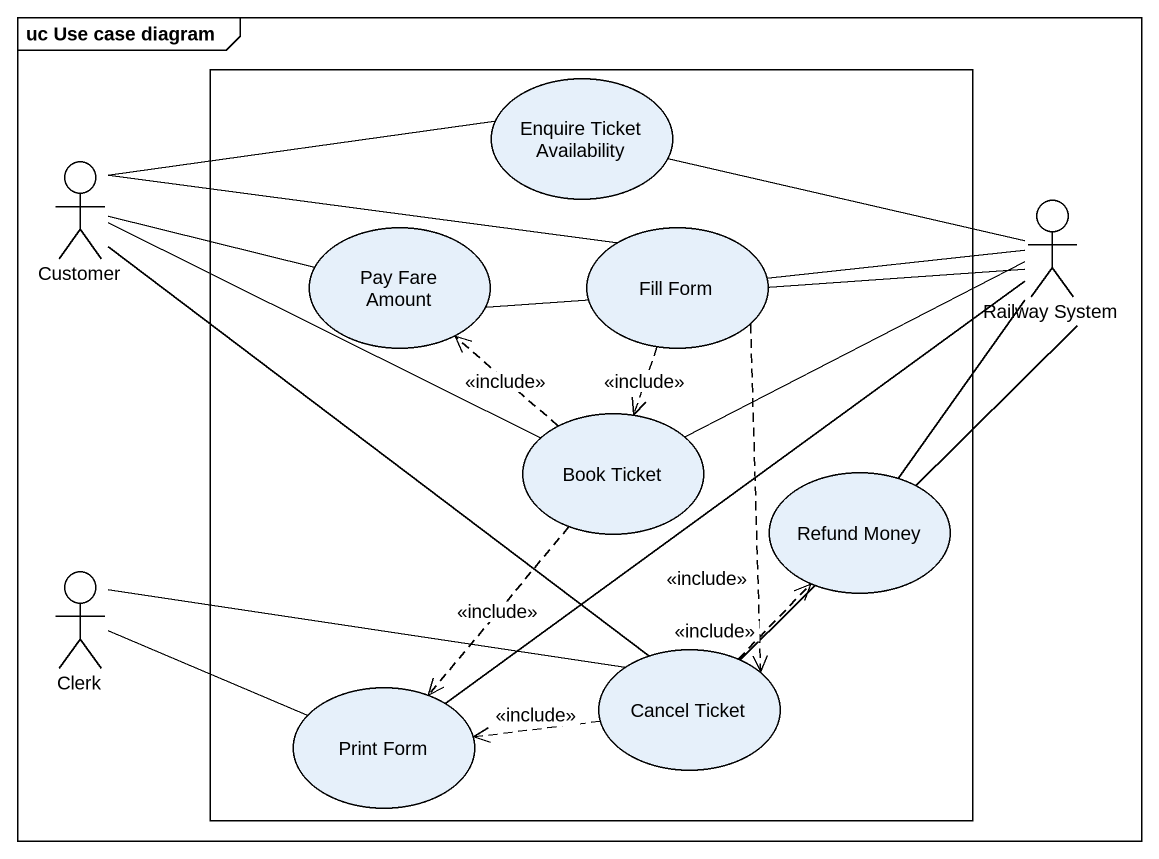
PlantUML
@startuml
mainframe uc Use case diagram
rectangle " " as rectangle1 {
  usecase "Enquire Ticket Availability" as Enquire_Ticket_Availability
  usecase "Pay Fare Amount" as Pay_Fare_Amount
  usecase "Fill Form" as Fill_Form
  usecase "Book Ticket" as Book_Ticket
  usecase "Refund Money" as Refund_Money
  usecase "Print Form" as Print_Form
  usecase "Cancel Ticket" as Cancel_Ticket
}
actor Customer
actor "Railway System" as Railway_System
actor Clerk
Customer -right- Enquire_Ticket_Availability
Customer -right- Pay_Fare_Amount
Customer -right- Fill_Form
Customer -right- Book_Ticket
Customer -- Cancel_Ticket
Fill_Form ..> Book_Ticket : <<include>>
Fill_Form ..> Cancel_Ticket : <<include>>
Railway_System -left- Enquire_Ticket_Availability
Railway_System -left- Pay_Fare_Amount
Railway_System -left- Fill_Form
Railway_System -left- Book_Ticket
Railway_System -- Refund_Money
Railway_System -- Print_Form
Railway_System -- Cancel_Ticket
Book_Ticket .up.> Pay_Fare_Amount : <<include>>
Book_Ticket ..> Print_Form : <<include>>
Clerk -right- Print_Form
Clerk -right- Cancel_Ticket
Cancel_Ticket .up.> Refund_Money : <<include>>
Cancel_Ticket .left.> Print_Form : <<include>>
@enduml
